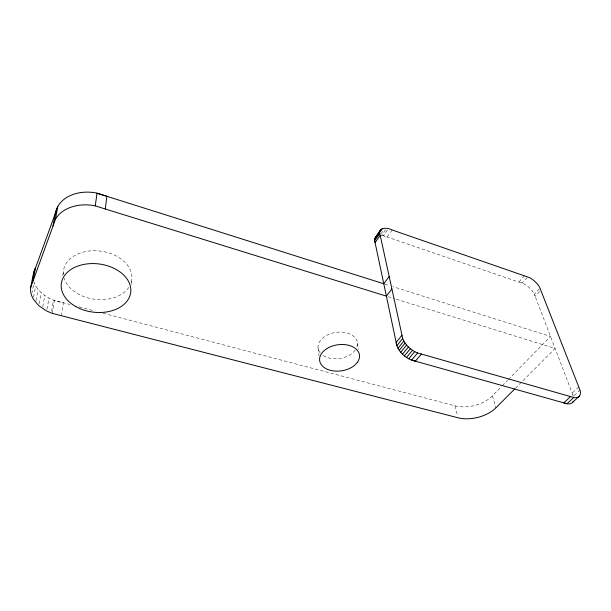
<?xml version="1.0" encoding="UTF-8"?>
<svg xmlns="http://www.w3.org/2000/svg" width="611" height="611" viewBox="0 0 611 611"><rect width="100%" height="100%" fill="white"/><g stroke="black" fill="none" stroke-linecap="round" stroke-linejoin="round"><path stroke-width="0.46" stroke-dasharray="3.06 2.29" d="M131.38 284.398L131.762 279.815M61.352 315.704L63.422 302.766C51.431 300.734 38.692 294.296 34.079 282.358L32.055 292.562M62.757 275.538L63.368 271.842M52.218 313.351L54.432 300.398L69.875 304.461M51.622 311.205L53.531 300.1M47.001 309.151L48.979 298.038M42.793 306.653L44.824 295.541M39.089 303.774L41.174 292.654M35.98 300.574L38.119 289.446M33.552 297.114L35.736 285.986M380.913 233.914L383.907 229.66M379.92 235.334L381.57 235.403L385.564 229.736M387.351 230.057L383.349 235.716L381.57 235.403M392.147 229.973L387.13 237.022L383.349 235.716L523.986 283.848A13.663 6.446 39.8 0 1 533.945 293.41L535.152 296.32L540.85 290.118M524.566 275.63L519.006 281.9L522.275 282.992L527.843 276.745M539.437 288.804L534.388 294.319L573.385 396.249L580.038 390.078M355.266 350.118L352.364 353.166A19.835 13.19 -8.2 0 1 321.462 354.227M103.038 313.191L454.966 405.834A27.823 16.688 -13.7 0 0 492.374 395.875L501.623 386.419M502.28 385.74L507.565 380.34M508.23 379.668L550.503 336.44L392.842 286.628M515.432 388.237L555.101 348.446L395.462 298.962M578.808 386.931L572.186 393.11L573.385 396.249M79.086 306.89L93.827 310.77M388.206 296.709L394.553 298.68M384.686 284.054L389.215 285.482M492.374 395.875L495.941 407.797M454.966 405.834L457.578 415.946M357.443 343.26L358.481 349.439M318.079 348.056L319.072 356.03M63.422 274.591A34.445 24.257 7.6 0 1 101.25 251.197A34.445 24.257 7.6 0 1 130.571 284.161M128.829 287.391A34.445 24.257 7.6 0 1 94.071 299.176A34.445 24.257 7.6 0 1 64.163 278.257M320.156 352.853A19.835 13.19 -8.2 0 1 335.24 332.476A19.835 13.19 -8.2 0 1 357 346.735"/><path stroke-width="0.92" d="M105.275 209L106.872 196.291L95.98 192.923A36.309 26.937 10.6 0 0 58.488 205.304L56.518 209.138L55.402 213.216L52.981 226.055M391.85 288.942L386.396 296.144L95.255 205.892L97.019 193.183L383.784 283.771L389.131 276.569M379.614 232.608C380.241 226.566 388.428 227.972 392.147 229.973L529.569 277.608A13.755 6.385 39.7 0 1 539.612 287.208L580.19 390.582A16.001 7.958 43.4 0 1 574.195 397.639L417.611 352.967C411.073 350.309 405.261 345.192 402.71 338.509L379.614 232.608L374.612 239.749L374.703 241.139L375.101 242.643L380.126 235.487M374.612 239.749L375.322 237.442L380.317 230.309M30.55 287.911L55.364 219.54L57.762 206.717L33.445 273.598L30.55 287.911L30.611 291.623L31.505 295.342L33.193 298.97L38.737 305.63L46.673 310.999L52.218 313.351L458.051 417.779A28.175 16.612 -13.5 0 0 495.941 407.797L514.76 388.909M32.933 280.839L35.53 267.862L33.941 271.307L33.2 277.715M55.364 219.54L56.097 218.119A36.889 27.014 10 0 1 94.193 205.64L95.255 205.892M374.818 238.511L381.096 229.446M380.645 230.943L382.135 228.804M379.683 233.448L374.665 240.597L396.86 345.719C399.854 353.532 407.216 359.482 415.365 361.154L421.399 354.052M401.992 335.24L396.172 342.45L396.86 345.719L402.71 338.509M397.96 348.293L403.833 341.083M399.197 350.309L405.085 343.115M400.709 352.287L406.62 345.093M402.466 354.174L408.4 346.987M404.421 355.915L410.371 348.744M406.529 357.466L412.494 350.309M408.728 358.802L414.716 351.653M417.611 352.967L411.6 360.1L566.985 403.756L573.691 397.54M375.322 237.442L376.109 236.572M570.483 396.623L563.785 402.855L567.482 403.856A15.878 8.019 43.6 0 0 573.355 401.221M572.698 402.298L579.404 396.111M357.305 362.453L354.357 365.5A20.102 13.159 -8.2 0 1 321.119 364.431A20.102 13.159 -8.2 0 1 340.365 344.528A20.102 13.159 -8.2 0 1 357.305 362.453M75.81 306.577A34.972 24.272 7.2 0 0 130.685 292.631A34.972 24.272 7.2 0 0 81.561 264.93A34.972 24.272 7.2 0 0 75.81 306.577"/></g></svg>
